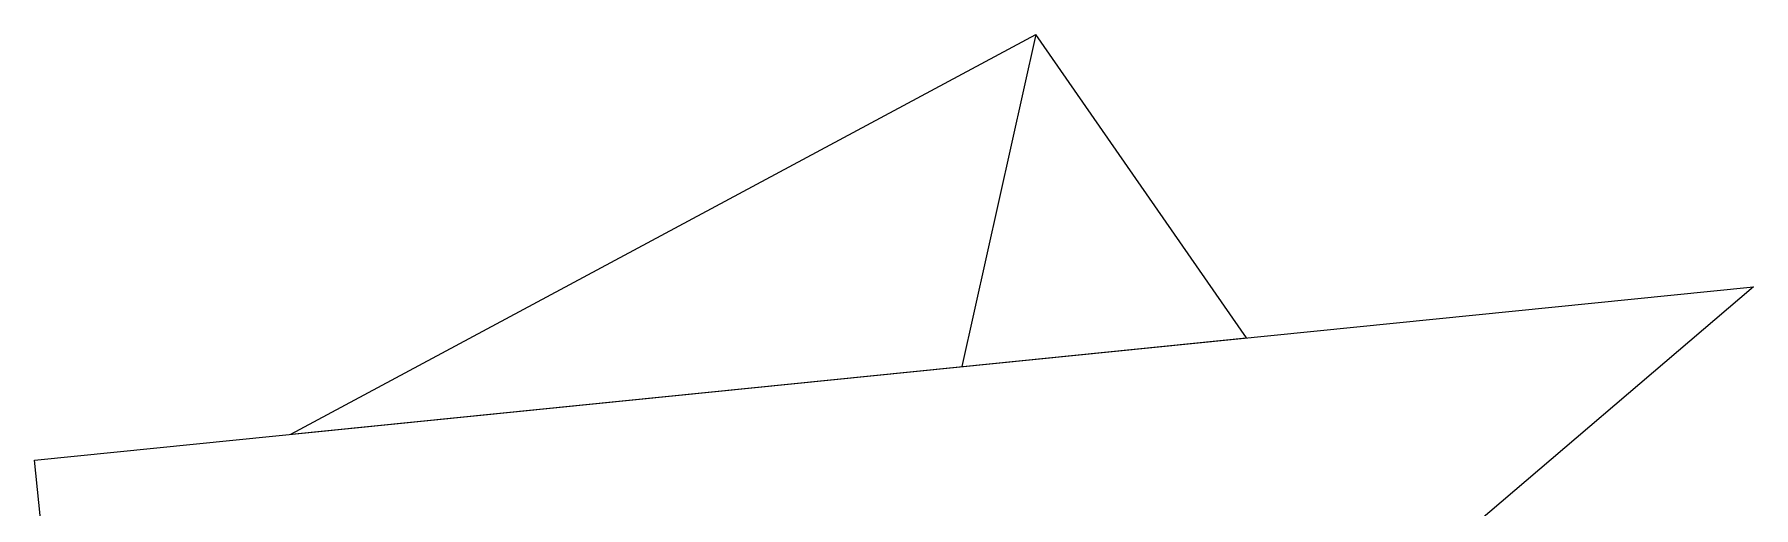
# Model space of a CAD drawing. Header units: millimetres. Extents: x -9413 to 8527, y -300 to 11224.
# Drawn here: x -6202.4 to -5901.8, y 6361.2 to 6444 of the extents above; entities that cross this region are included whole.
import ezdxf

# ---------------------------------------------------------------- set-up
doc = ezdxf.new("R2010")
doc.units = ezdxf.units.MM
doc.header["$MEASUREMENT"] = 0
doc.linetypes.add('Wipeout_Contour', pattern=[1000, 0, -1000])
doc.layers.add('Interior - Furniture', color=7, linetype='Continuous')
doc.layers.add('Interior - Furniture _Pen_No__4', color=7, linetype='Continuous', lineweight=20, true_color=0x029e21)

# ---------------------------------------------------------------- blocks, each defined once
blk = doc.blocks.new('Section Elem_40_6')
at = {"color": 254, "linetype": 'Wipeout_Contour', "lineweight": 0, "ltscale": 52513.756279}
blk.add_wipeout([(-6202.37, 6369.49), (-6180.75, 6161.81), (-6170.97, 6170.15), (-6161.35, 6202.96), (-6127.86, 6206.94), (-5901.83, 6399.8)], dxfattribs=at).dxf.layer = 'Interior - Furniture'
at = {"layer": 'Interior - Furniture _Pen_No__4', "linetype": 'Continuous'}
blk.add_line((-6180.75, 6161.81), (-6202.37, 6369.49), dxfattribs=at)
at = {"color": 254, "linetype": 'Wipeout_Contour', "lineweight": 0, "ltscale": 26475.919079}
blk.add_wipeout([(-6027.3, 6443.99), (-6157.55, 6374.01), (-6040.23, 6385.84)], dxfattribs=at).dxf.layer = 'Interior - Furniture'
at = {"color": 254, "linetype": 'Wipeout_Contour', "lineweight": 0, "ltscale": 26372.442012}
blk.add_wipeout([(-6040.23, 6385.84), (-5990.47, 6390.86), (-6027.3, 6443.99)], dxfattribs=at).dxf.layer = 'Interior - Furniture'
at = {"layer": 'Interior - Furniture _Pen_No__4', "linetype": 'Continuous'}
for p, q in [((-6157.55, 6374.01), (-6027.3, 6443.99)), ((-6027.3, 6443.99), (-6040.23, 6385.84)), ((-5990.47, 6390.86), (-6027.3, 6443.99)), ((-6202.37, 6369.49), (-5901.83, 6399.8)), ((-5901.83, 6399.8), (-6127.86, 6206.94))]:
    blk.add_line(p, q, dxfattribs=at)

msp = doc.modelspace()

# ---------------------------------------------------------------- block references
at = {"layer": 'Interior - Furniture'}
msp.add_blockref('Section Elem_40_6', (0, 0), dxfattribs=at)

doc.saveas('drawing.dxf')
